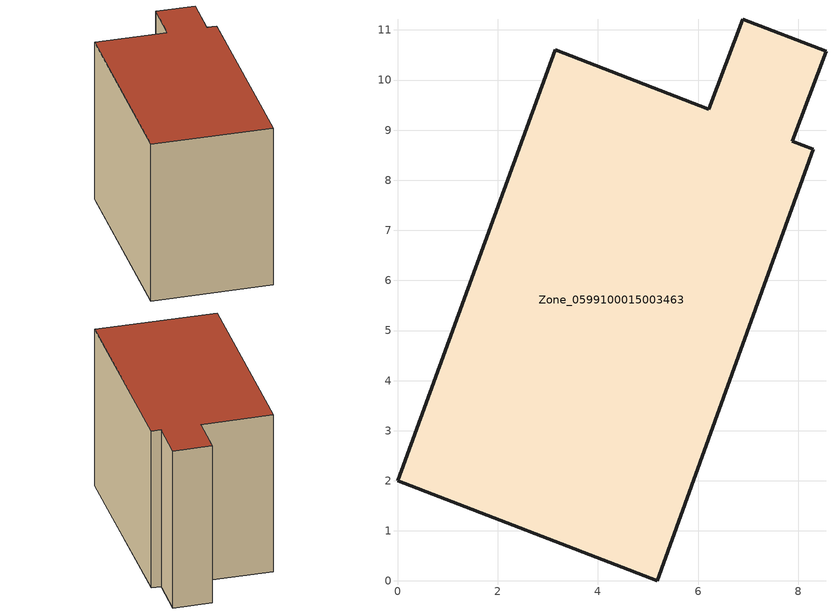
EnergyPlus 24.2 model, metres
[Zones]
Zone_0599100015003463
 floor ground (C_G): 5.18,0 0,2 3.15,10.6 6.21,9.42 6.89,11.22 8.55,10.58 7.88,8.78 8.3,8.62 z0.81
 wall outside (C_F): 7.88,8.78 8.55,10.58 6.89,11.22 6.21,9.42 3.15,10.6 0,2 5.18,0 8.3,8.62 7.88,8.78 z0.81:8.78
 roof outside (C_R): 5.18,0 8.3,8.62 7.88,8.78 8.55,10.58 6.89,11.22 6.21,9.42 3.15,10.6 0,2 z8.78
[BUILDING]
Pand.0599100015003463: North Axis=0; Terrain=City; Loads Convergence Tolerance Value=0.04; Temperature Convergence Tolerance Value=0.4; Solar Distribution=FullExterior; Maximum Number of Warmup Days=25; Minimum Number of Warmup Days=1
[Site:Location]
Rotterdam.The.Hague.AP_ZH_NLD Design_Conditions: Latitude=51.96; Longitude=4.45; Time Zone=1; Elevation=-4.5
[SITE:GROUNDTEMPERATURE:BUILDINGSURFACE]
18, 18, 18, 18, 18, 18, 18, 18, 18, 18, 18, 18
[MATERIAL] Thermal Absorptance=0.9; Solar Absorptance=0.7; Visible Absorptance=0.7
Name | Roughness | Thickness | Conductivity | Density | Specific Heat
G.TI.1965-1974 | MediumSmooth | 0.15 | 0.882353 | 540 | 1210
F.TI.1965-1974 | Rough | 0.3 | 0.697674 | 1920 | 840
R.TI.1965-1974 | MediumRough | 0.2 | 0.232558 | 1500 | 1000
[CONSTRUCTION]
C_G: G.TI.1965-1974
C_F: F.TI.1965-1974
C_R: R.TI.1965-1974
[ZONE]
Zone_0599100015003463: Type=1; Multiplier=1; Ceiling Height=Autocalculate; Volume=Autocalculate; Floor Area=autocalculate; Part of Total Floor Area=Yes
[ZONEINFILTRATION:DESIGNFLOWRATE]
Infil_Zone_0599100015003463: Zone or ZoneList or Space or SpaceList=Zone_0599100015003463; Schedule=AlwaysOn; Design Flow Rate Calculation Method=Flow/Area; Flow Rate per Floor Area=0.003; Constant Term Coefficient=1; Temperature Term Coefficient=0; Velocity Term Coefficient=0; Velocity Squared Term Coefficient=0
[HVACTEMPLATE:ZONE:IDEALLOADSAIRSYSTEM]
Zone_0599100015003463: Maximum Heating Supply Air Temperature=50; Minimum Cooling Supply Air Temperature=13; Maximum Heating Supply Air Humidity Ratio=0.0156; Minimum Cooling Supply Air Humidity Ratio=0.0077; Heating Limit=NoLimit; Cooling Limit=NoLimit; Dehumidification Control Type=ConstantSensibleHeatRatio; Cooling Sensible Heat Ratio=0.7; Dehumidification Setpoint=60; Humidification Control Type=None; Humidification Setpoint=30; Outdoor Air Method=None; Outdoor Air Flow Rate per Person=0.00944; Outdoor Air Flow Rate per Zone Floor Area=0; Outdoor Air Flow Rate per Zone=0; Demand Controlled Ventilation Type=None; Outdoor Air Economizer Type=NoEconomizer; Heat Recovery Type=None; Sensible Heat Recovery Effectiveness=0.7; Latent Heat Recovery Effectiveness=0.65
[ZONECONTROL:THERMOSTAT]
ThermostatControl_Zone_0599100015003463: Zone or ZoneList=Zone_0599100015003463; Control Type Schedule=DualSetpointControlType; Control 1=Thermostat_Zone_0599100015003463; Temperature Difference Between Cutout And Setpoint=0
[THERMOSTATSETPOINT:DUALSETPOINT]
Thermostat_Zone_0599100015003463: Heating Setpoint Temperature Schedule=HeatingSetpoint_Zone_0599100015003463; Cooling Setpoint Temperature Schedule=CoolingSetpoint_Zone_0599100015003463
[SCHEDULE:COMPACT]
HeatingSetpoint_Zone_0599100015003463: Through: 12/31, For: AllDays, Until: 24:00, 21
CoolingSetpoint_Zone_0599100015003463: Through: 12/31, For: AllDays, Until: 24:00, 24
DualSetpointControlType: Through: 12/31, For: AllDays, Until: 24:00, 4
AlwaysOn: Through: 12/31, For: AllDays, Until: 24:00, 1
